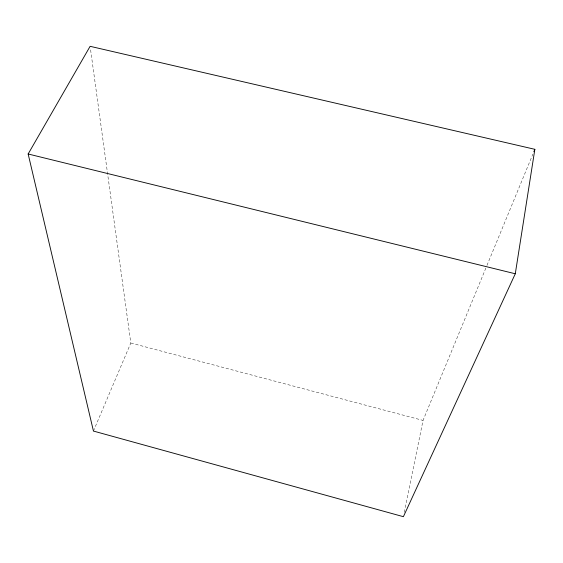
<?xml version="1.0" encoding="UTF-8"?>
<svg xmlns="http://www.w3.org/2000/svg" width="563" height="563" viewBox="0 0 563 563"><rect width="100%" height="100%" fill="white"/><g stroke="black" fill="none" stroke-linecap="round" stroke-linejoin="round"><path stroke-width="0.42" stroke-dasharray="2.81 2.11" d="M404.269 512.386L423.038 420.413L486.643 266.193M486.981 265.384L532.844 154.185M93.444 431.061L130.806 343.015L90.474 48.925M130.806 343.015L423.038 420.413"/><path stroke-width="0.84" d="M515.286 273.773L534.85 149.315L90.115 46.314L28.15 153.988L93.444 431.061L403.389 516.686L515.286 273.773L28.15 153.988M533.844 151.75L534.85 149.315"/></g></svg>
